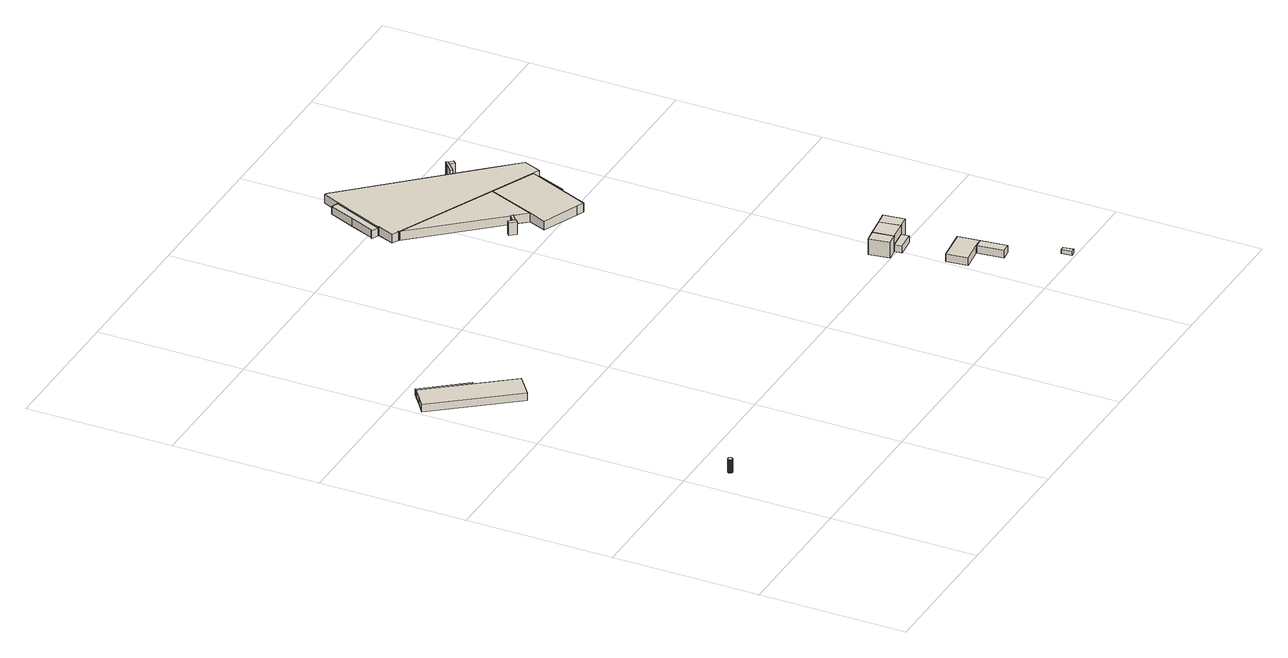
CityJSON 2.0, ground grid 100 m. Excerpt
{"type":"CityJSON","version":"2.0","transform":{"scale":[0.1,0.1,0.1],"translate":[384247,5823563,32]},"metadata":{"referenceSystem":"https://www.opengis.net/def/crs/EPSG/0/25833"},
"CityObjects":{
"building1":{"type":"Building","attributes":{"Gemeindeschluessel":"11000012","BezugspunktDach":"2200","function":"31001_2500","measuredHeight":9.25,"storeysAboveGround":1},"address":[{"country":"Germany","locality":"Berlin","thoroughfareNumber":"1 (54)","thoroughfareName":"Flughafen Tegel"}],"geometry":[{"type":"Solid","lod":"1","boundaries":[[[[0,1,2,3,4,5,6,7,8,9,10,11,12,13,14,15,16,17,18,19,20,21,22,23]],[[24,25,26,27,28,29,30,31,32,33,34,35,36,37,38,39,40,41,42,43,44,45,46,47]],[[24,47,23,22]],[[25,24,22,21]],[[26,25,21,20]],[[27,26,20,19]],[[28,27,19,18]],[[29,28,18,17]],[[30,29,17,16]],[[31,30,16,15]],[[32,31,15,14]],[[33,32,14,13]],[[34,33,13,12]],[[35,34,12,11]],[[36,35,11,10]],[[37,36,10,9]],[[38,37,9,8]],[[39,38,8,7]],[[40,39,7,6]],[[41,40,6,5]],[[42,41,5,4]],[[43,42,4,3]],[[44,43,3,2]],[[45,44,2,1]],[[46,45,1,0]],[[47,46,0,23]]]]}]},
"building2":{"type":"Building","attributes":{"Gemeindeschluessel":"11000012","BezugspunktDach":"2200","function":"31001_2050","measuredHeight":6.23,"storeysAboveGround":1},"address":[{"country":"Germany","locality":"Berlin","thoroughfareNumber":"1 (43)","thoroughfareName":"Flughafen Tegel"}],"geometry":[{"type":"Solid","lod":"1","boundaries":[[[[48,49,50,51,52,53]],[[54,55,56,57,58,59]],[[54,59,53,52]],[[55,54,52,51]],[[56,55,51,50]],[[57,56,50,49]],[[58,57,49,48]],[[59,58,48,53]]]]}]},
"building3":{"type":"Building","attributes":{"Gemeindeschluessel":"11000012","BezugspunktDach":"2200","function":"51009_1610","measuredHeight":3.93,"storeysAboveGround":0},"address":[{"country":"Germany","locality":"Berlin"}],"geometry":[{"type":"Solid","lod":"1","boundaries":[[[[60,61,62,63]],[[64,65,66,67]],[[64,67,63,62]],[[65,64,62,61]],[[66,65,61,60]],[[67,66,60,63]]]]}]},
"building4":{"type":"Building","attributes":{"Gemeindeschluessel":"11000012","BezugspunktDach":"2200","function":"31001_2130","measuredHeight":5.27,"storeysAboveGround":1},"address":[{"country":"Germany","locality":"Berlin","thoroughfareNumber":"1 (31)","thoroughfareName":"Flughafen Tegel"}],"geometry":[{"type":"Solid","lod":"1","boundaries":[[[[68,69,70,71,72]],[[73,74,75,76,77]],[[73,77,72,71]],[[74,73,71,70]],[[75,74,70,69]],[[76,75,69,68]],[[77,76,68,72]]]]}]},
"building5":{"type":"Building","attributes":{"Gemeindeschluessel":"11000012","BezugspunktDach":"2200","function":"51009_1610","measuredHeight":4.91,"storeysAboveGround":0},"address":[{"country":"Germany","locality":"Berlin"}],"geometry":[{"type":"Solid","lod":"1","boundaries":[[[[78,79,80,81]],[[82,83,84,85]],[[82,85,81,80]],[[83,82,80,79]],[[84,83,79,78]],[[85,84,78,81]]]]}]},
"building6":{"type":"Building","attributes":{"Gemeindeschluessel":"11000012","function":"31001_2142"},"address":[{"country":"Germany","locality":"Berlin","thoroughfareNumber":"1 (30)","thoroughfareName":"Flughafen Tegel"}],"children":["building6-1","building6-2","building6-3"]},
"building6-1":{"type":"BuildingPart","attributes":{"BezugspunktDach":"2200","measuredHeight":11.3,"storeysAboveGround":2},"parents":["building6"],"geometry":[{"type":"Solid","lod":"1","boundaries":[[[[86,87,88,89]],[[90,82,85,91]],[[90,91,89,88]],[[82,90,88,87],[92,93,87,88]],[[85,82,87,86]],[[91,85,86,94,95,89]],[[87,93,92,88]],[[89,95,94,86]]]]}]},
"building6-2":{"type":"BuildingPart","attributes":{"BezugspunktDach":"2200","measuredHeight":11.24,"storeysAboveGround":2},"parents":["building6"],"geometry":[{"type":"MultiSurface","lod":"1","boundaries":[[[96,86,89,97]],[[95,94,98,99]],[[95,99,97,89]],[[98,94,86,96]],[[99,98,96,97]],[[100,94,95,89,86]]]}]},
"building6-3":{"type":"BuildingPart","attributes":{"BezugspunktDach":"2200","measuredHeight":11.24,"storeysAboveGround":2},"parents":["building6"],"geometry":[{"type":"Solid","lod":"1","boundaries":[[[[87,101,102,88]],[[103,104,93,92]],[[103,92,88,102]],[[104,103,102,101]],[[93,104,101,87]],[[93,87,88,92]]]]}]},
"building7":{"type":"Building","attributes":{"Gemeindeschluessel":"11000012","BezugspunktDach":"2200","function":"51009_1610","measuredHeight":5.22,"storeysAboveGround":0},"address":[{"country":"Germany","locality":"Berlin"}],"geometry":[{"type":"Solid","lod":"1","boundaries":[[[[105,106,70,69]],[[107,108,109,110]],[[107,110,69,70]],[[108,107,70,106]],[[109,108,106,105]],[[110,109,105,69]]]]}]},
"building8":{"type":"Building","attributes":{"Gemeindeschluessel":"11000012","function":"31001_2461"},"address":[{"country":"Germany","locality":"Berlin","thoroughfareNumber":"1 (55)","thoroughfareName":"Flughafen Tegel"}],"children":["building8-1","building8-2","building8-3","building8-4","building8-5","building8-6","building8-7","building8-8","building8-9"]},
"building8-1":{"type":"BuildingPart","attributes":{"BezugspunktDach":"2200","measuredHeight":6.36,"storeysAboveGround":3},"parents":["building8"],"geometry":[{"type":"MultiSurface","lod":"1","boundaries":[[[111,112,113,114,115,116,117,118,119,120,121,122,123,124]],[[125,126,127,128,129,130,131,132,133,134,135,136,137,138]],[[125,138,124,123]],[[126,125,123,122]],[[139,140,141,140,142,122,121]],[[128,127,121,120]],[[129,128,120,119]],[[130,129,119,118]],[[132,131,117,116]],[[133,132,116,115]],[[134,133,115,114]],[[143,144,143,145,146,147,148,134,114,113]],[[136,135,113,112]],[[137,136,112,111]],[[138,137,111,124]],[[127,141,140,139]],[[142,140,141,126]],[[149,131,130,118,117]],[[150,145,143,144,151]],[[135,144,143,113]],[[150,134,148,147,146]]]}]},
"building8-2":{"type":"BuildingPart","attributes":{"BezugspunktDach":"2200","measuredHeight":6.66,"storeysAboveGround":3},"parents":["building8"],"geometry":[{"type":"MultiSurface","lod":"1","boundaries":[[[152,153,154,155]],[[156,157,158,159]],[[156,159,155,154]],[[160,161,162,156,154,153]],[[158,157,153,152]],[[157,163,164,161,160]],[[164,156,162,161]],[[159,158,152,155]]]}]},
"building8-3":{"type":"BuildingPart","attributes":{"BezugspunktDach":"2200","measuredHeight":8.97,"storeysAboveGround":3},"parents":["building8"],"geometry":[{"type":"MultiSurface","lod":"1","boundaries":[[[165,166,167,168,169,170]],[[171,172,173,174,131,130]],[[171,130,170,169]],[[172,171,169,168]],[[173,172,168,167]],[[131,174,166,165]],[[130,118,117,165,170]],[[174,173,167,166]],[[131,117,118,130]]]}]},
"building8-4":{"type":"BuildingPart","attributes":{"BezugspunktDach":"2200","measuredHeight":8.97,"storeysAboveGround":3},"parents":["building8"],"geometry":[{"type":"Solid","lod":"1","boundaries":[[[[175,176,167,166]],[[173,177,178,174]],[[177,173,167,176]],[[178,177,176,175]],[[174,178,175,166]],[[173,174,166,167]]]]}]},
"building8-5":{"type":"BuildingPart","attributes":{"BezugspunktDach":"2200","measuredHeight":8.98,"storeysAboveGround":3},"parents":["building8"],"geometry":[{"type":"MultiSurface","lod":"1","boundaries":[[[179,180,181,182,183]],[[184,159,158,185,186]],[[184,186,183,182]],[[159,184,182,181]],[[152,155,181,180]],[[185,158,180,179]],[[186,185,179,183]],[[158,159,155,152]]]}]},
"building8-6":{"type":"BuildingPart","attributes":{"BezugspunktDach":"2200","measuredHeight":6.35,"storeysAboveGround":3},"parents":["building8"],"geometry":[{"type":"MultiSurface","lod":"1","boundaries":[[[187,188,189,145,143,190,191]],[[192,144,150,193,194,195,196]],[[192,196,191,190]],[[144,143,190,197,190,143]],[[198,147,145,189]],[[194,193,189,188]],[[195,194,188,187]],[[196,195,187,191]],[[192,197,190,143,144]],[[150,144,143,145]],[[193,150,147,198]]]}]},
"building8-7":{"type":"BuildingPart","attributes":{"BezugspunktDach":"2200","measuredHeight":6.34,"storeysAboveGround":3},"parents":["building8"],"geometry":[{"type":"MultiSurface","lod":"1","boundaries":[[[162,161,190,143,113]],[[144,192,164,156,135]],[[192,190,160,157]],[[156,164,161,164,156,162]],[[135,156,162,113]],[[135,113,143,144]],[[144,143,190,192]],[[164,157,160,161]]]}]},
"building8-8":{"type":"BuildingPart","attributes":{"BezugspunktDach":"2200","measuredHeight":7.34,"storeysAboveGround":3},"parents":["building8"],"geometry":[{"type":"Solid","lod":"1","boundaries":[[[[142,140,139,199,200,201,202,203]],[[204,205,206,207,127,141,126,208]],[[204,208,203,202]],[[205,204,202,201]],[[206,205,201,200]],[[207,206,200,199]],[[127,207,199,139]],[[208,126,142,203]],[[141,127,139,140]],[[126,141,140,142]]]]}]},
"building8-9":{"type":"BuildingPart","attributes":{"BezugspunktDach":"2200","measuredHeight":2.55,"storeysAboveGround":3},"parents":["building8"],"geometry":[{"type":"Solid","lod":"1","boundaries":[[[[209,148,147,198]],[[150,134,210,193]],[[210,134,148,209]],[[193,210,209,198]],[[150,193,198,147]],[[134,150,147,148]]]]}]},
"building9":{"type":"Building","attributes":{"Gemeindeschluessel":"11000012","BezugspunktDach":"2200","function":"51009_1610","measuredHeight":3.34,"storeysAboveGround":0},"address":[{"country":"Germany","locality":"Berlin"}],"geometry":[{"type":"Solid","lod":"1","boundaries":[[[[211,212,213,214,215]],[[216,217,218,219,220]],[[216,220,215,214]],[[217,216,214,213]],[[218,217,213,212]],[[219,218,212,211]],[[220,219,211,215]]]]}]}
},
"vertices":[
[180,772,117],[182,768,117],[185,764,117],[188,762,117],[192,761,117],[196,761,117],[200,762,117],[204,763,117],[207,766,117],[209,770,117],[210,773,117],[210,777,117],[210,781,117],[208,785,117],[205,788,117],[202,790,117],[199,791,117],[195,792,117],[191,791,117],[188,790,117],[184,787,117],[181,784,117],[180,780,117],[179,776,117],[180,780,24],[181,784,24],[184,787,24],[188,790,24],[191,791,24],[195,792,24],[199,791,24],[202,790,24],[205,788,24],[208,785,24],[210,781,24],[210,777,24],[210,773,24],[209,770,24],[207,766,24],[204,763,24],[200,762,24],[196,761,24],[192,761,24],[188,762,24],[185,764,24],[182,768,24],[180,772,24],[179,776,24],
[414,2267,70],[483,2321,70],[552,2375,70],[148,2895,70],[78,2842,70],[9,2789,70],[78,2842,17],[148,2895,17],[552,2375,17],[483,2321,17],[414,2267,17],[9,2789,17],
[369,2611,58],[394,2631,58],[175,2916,58],[148,2895,58],[175,2916,19],[394,2631,19],[369,2611,19],[148,2895,19],
[3011,524,77],[3164,542,77],[3229,549,77],[3210,694,77],[2992,668,77],[3210,694,24],[3229,549,24],[3164,542,24],[3011,524,24],[2992,668,24],
[2966,952,73],[3094,967,73],[3087,1019,73],[2959,1002,73],[3087,1019,24],[3094,967,24],[2966,952,24],[2959,1002,24],
[2959,1002,137],[3087,1019,137],[3066,1161,137],[2939,1143,137],[3066,1161,24],[2939,1143,24],[3066,1161,25],[3087,1019,25],[2959,1002,25],[2939,1143,25],
[2878,992,137],[2856,1131,137],[2878,992,25],[2856,1131,25],[2959,1002,88],
[3167,1029,137],[3149,1173,137],[3149,1173,25],[3167,1029,25],
[3185,364,77],[3251,372,77],[3229,549,25],[3251,372,25],[3185,364,25],[3164,542,25],
[1776,3810,65],[1777,3814,65],[1782,3807,65],[2801,3346,65],[2851,3466,65],[2731,3596,65],[2536,3808,65],[2526,3819,65],[1987,4404,65],[1973,4409,65],[1923,4293,65],[1773,3945,65],[1779,3943,65],[1733,3830,65],[1779,3943,2],[1773,3945,2],[1923,4293,2],[1973,4409,2],[1987,4404,2],[2526,3819,2],[2536,3808,2],[2731,3596,2],[2851,3466,2],[2801,3346,2],[1782,3807,2],[1777,3814,2],[1776,3810,2],[1733,3830,2],[1923,4293,57],[1848,4119,57],[1848,4119,2],[1773,3945,57],[2458,3501,65],[2458,3501,2],[2756,3366,65],[2756,3366,22],[2756,3366,27],[2801,3346,27],[2536,3808,46],[2756,3366,2],[2533,3468,2],
[2182,3202,68],[2258,3260,68],[2248,3272,68],[2173,3213,68],[2248,3272,2],[2258,3260,2],[2182,3202,2],[2173,3213,2],[2258,3260,65],[2253,3266,65],[2248,3272,65],[2257,3261,2],[2253,3266,2],
[2536,3808,91],[2591,3858,91],[2611,3877,91],[2601,3888,91],[2581,3869,91],[2526,3819,91],[2581,3869,2],[2601,3888,2],[2611,3877,2],[2591,3858,2],
[2616,3830,91],[2637,3849,91],[2637,3849,2],[2616,3830,2],
[2160,3185,91],[2182,3202,91],[2173,3213,91],[2149,3244,91],[2127,3227,91],[2149,3244,2],[2160,3185,2],[2127,3227,2],
[2528,2956,65],[2576,2936,65],[2673,3167,65],[2328,3180,65],[2279,3060,65],[2328,3180,2],[2673,3167,2],[2576,2936,2],[2528,2956,2],[2279,3060,2],[2328,3180,60],[2673,3167,27],
[1878,4313,57],[1804,4138,57],[1733,3968,57],[1728,3970,57],[1726,3965,57],[1728,3970,2],[1733,3968,2],[1804,4138,2],[1878,4313,2],[1726,3965,2],
[2720,3148,27],[2720,3148,2],
[3398,3,51],[3427,6,51],[3417,76,51],[3403,75,51],[3389,73,51],[3403,75,23],[3417,76,23],[3427,6,23],[3398,3,23],[3389,73,23]
]}
